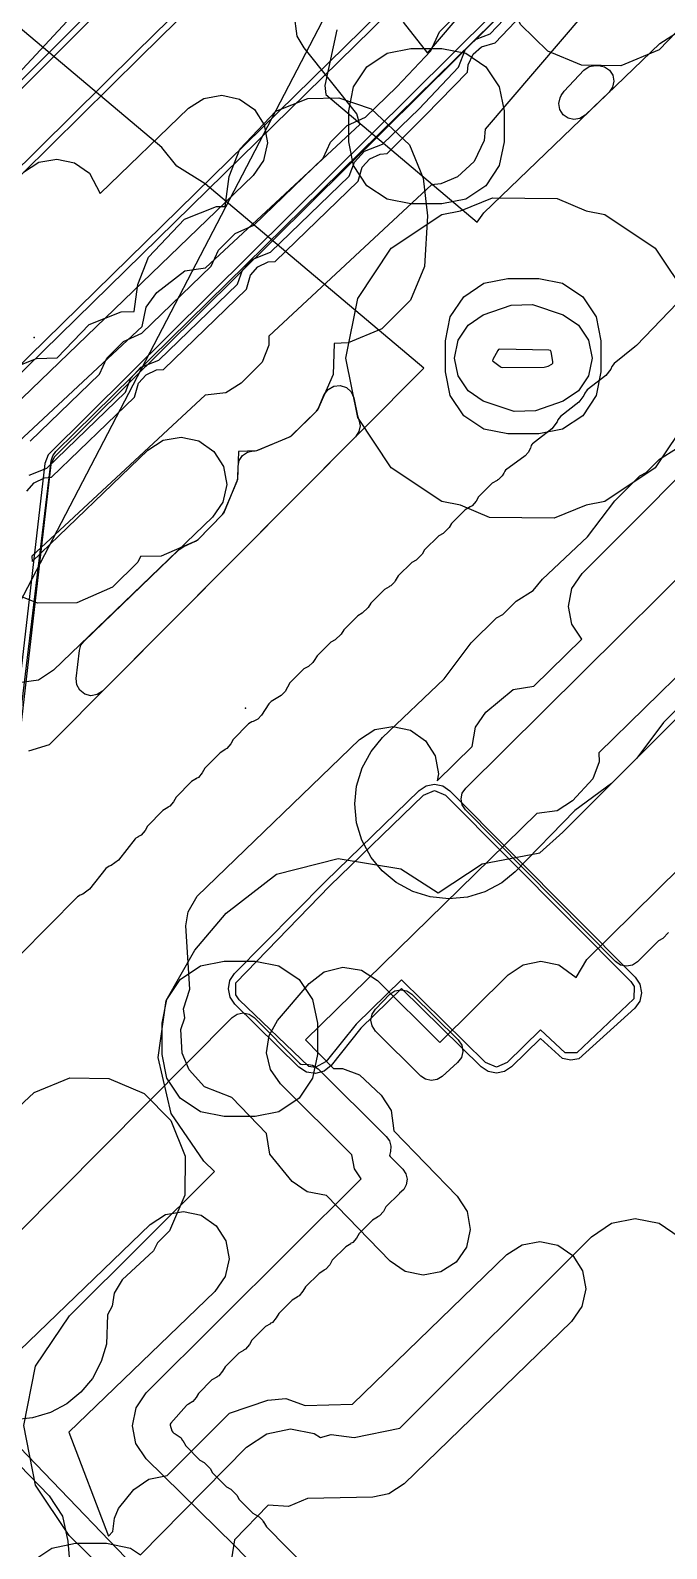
# Model space of a CAD drawing. Header units: metres. Extents: x -2677 to -840, y 169 to 1487.
# Drawn here: x -2494.23 to -2473.74, y 591.24 to 640.11 of the extents above; entities that cross this region are included whole.
import ezdxf

# ---------------------------------------------------------------- set-up
doc = ezdxf.new("R2010")
doc.units = ezdxf.units.M
for name, color, linetype in [('AI_GREENING_ALLOWED_ZONE', 4, 'Continuous'), ('AI_GREENING_EXCLUSIONS', 1, 'Continuous'), ('AI_GREENING_LAWN', 82, 'Continuous'), ('AI_GREENING_REJECTED', 6, 'Continuous')]:
    doc.layers.add(name, color=color, linetype=linetype)

msp = doc.modelspace()

# ---------------------------------------------------------------- linework, layer by layer
at = {"layer": 'AI_GREENING_ALLOWED_ZONE'}
for points in [[(-2476.368, 637.377), (-2476.533, 637.271), (-2476.726, 637.237), (-2476.917, 637.28), (-2477.077, 637.393), (-2477.181, 637.559), (-2477.214, 637.752), (-2477.17, 637.943), (-2477.137, 638.016), (-2477.044, 638.155), (-2476.407, 638.827), (-2476.238, 638.944), (-2476.037, 638.983), (-2475.934, 638.982), (-2475.743, 638.941), (-2475.582, 638.83), (-2475.476, 638.666), (-2475.441, 638.473), (-2475.482, 638.282), (-2475.594, 638.121), (-2476.368, 637.377)], [(-2484.766, 628.385), (-2484.644, 628.556), (-2484.462, 628.662), (-2484.254, 628.684), (-2484.054, 628.618), (-2483.9, 628.477), (-2483.816, 628.284), (-2483.7, 627.699), (-2483.649, 627.576), (-2483.611, 627.385), (-2483.649, 627.194), (-2483.757, 627.032), (-2491.904, 618.843), (-2492.075, 618.731), (-2492.277, 618.696), (-2492.475, 618.745), (-2492.638, 618.87), (-2492.736, 619.05), (-2492.755, 619.253), (-2492.651, 620.153), (-2492.602, 620.317), (-2492.501, 620.456), (-2489.437, 623.405), (-2489.289, 623.503), (-2488.907, 623.669), (-2488.828, 623.723), (-2488.04, 624.531), (-2487.989, 624.609), (-2487.572, 625.605), (-2487.553, 625.695), (-2487.543, 626.086), (-2487.503, 626.27), (-2487.398, 626.427), (-2487.242, 626.533), (-2487.058, 626.574), (-2486.989, 626.576), (-2486.9, 626.595), (-2485.903, 627.012), (-2485.825, 627.063), (-2485.017, 627.851), (-2484.963, 627.93), (-2484.766, 628.385)]]:
    msp.add_lwpolyline(points, close=True, dxfattribs=at)
at = {"layer": 'AI_GREENING_EXCLUSIONS'}
for points in [[(-2323.438, 805.27), (-2444.303, 685.169), (-2479.305, 650.527), (-2479.63, 650.389), (-2490.819, 639.404), (-2503.252, 627.125), (-2507.692, 622.565), (-2528.797, 601.98), (-2530.636, 599.978), (-2532.108, 598.239), (-2532.793, 597.301), (-2534.473, 594.125), (-2535.376, 591.915)], [(-2323.297, 805.128), (-2444.162, 685.027), (-2479.164, 650.385), (-2479.529, 650.209), (-2490.678, 639.262), (-2503.11, 626.984), (-2507.552, 622.422), (-2528.654, 601.84), (-2530.486, 599.846), (-2531.951, 598.115), (-2532.623, 597.195), (-2534.292, 594.04), (-2535.187, 591.848)], [(-2535.153, 597.45), (-2534.2, 598.912), (-2533.146, 600.307), (-2529.816, 603.987), (-2516.889, 616.872), (-2505.978, 627.323), (-2496.489, 636.546), (-2487.59, 645.453), (-2489.453, 647.289), (-2489.769, 647.8), (-2489.886, 648.375), (-2489.798, 648.959), (-2489.556, 649.434), (-2487.714, 651.694), (-2487.811, 651.985), (-2487.777, 652.267), (-2487.633, 652.513), (-2485.117, 655.269), (-2484.698, 655.515), (-2484.164, 655.638), (-2483.676, 655.598), (-2483.052, 655.312), (-2480.45, 652.687), (-2467.387, 665.261)], [(-2534.979, 597.352), (-2534.032, 598.803), (-2532.987, 600.186), (-2529.675, 603.845), (-2516.748, 616.73), (-2505.839, 627.179), (-2496.349, 636.404), (-2487.304, 645.457), (-2489.291, 647.406), (-2489.577, 647.854), (-2489.686, 648.36), (-2489.616, 648.876), (-2489.401, 649.308), (-2487.457, 651.692), (-2487.611, 652.002), (-2487.485, 652.379), (-2484.983, 655.121), (-2484.442, 655.391), (-2484.037, 655.441), (-2483.537, 655.349), (-2483.022, 655.027), (-2480.454, 652.405), (-2467.247, 665.118)], [(-2467.658, 652.234), (-2493.655, 626.45), (-2493.764, 626.173), (-2495.699, 609.503), (-2495.323, 608.538), (-2495.473, 608.184), (-2497.367, 606.325), (-2497.739, 606.182), (-2498.097, 606.357), (-2498.214, 606.738), (-2496.481, 622.211), (-2496.7, 622.027), (-2497.05, 621.995), (-2497.542, 622.311), (-2503.047, 617.132), (-2510.413, 609.751), (-2510.787, 609.605), (-2511.147, 609.78), (-2511.466, 610.689), (-2511.566, 611.287), (-2511.49, 611.961), (-2511.131, 612.705), (-2510.216, 613.734), (-2470.014, 653.113)], [(-2510.355, 613.878), (-2470.166, 653.245)], [(-2467.569, 652.04), (-2493.459, 626.369), (-2493.566, 626.141), (-2495.495, 609.521)], [(-2479.419, 650.815), (-2499.204, 612.818), (-2498.894, 612.335), (-2498.748, 611.569), (-2498.773, 611.272), (-2499.024, 610.572), (-2499.285, 610.126), (-2499.804, 609.543), (-2500.132, 609.385), (-2501.127, 608.406), (-2501.846, 607.86), (-2521.126, 573.199)], [(-2479.419, 650.815), (-2499.204, 612.818), (-2498.894, 612.335), (-2498.748, 611.569), (-2498.773, 611.272), (-2499.024, 610.572), (-2499.285, 610.126), (-2499.804, 609.543), (-2500.132, 609.385), (-2501.127, 608.406), (-2501.846, 607.86), (-2521.126, 573.199)], [(-2473.131, 640.364), (-2473.986, 639.487), (-2475.218, 638.972), (-2476.487, 638.989), (-2477.571, 639.442), (-2478.448, 640.297), (-2478.963, 641.529), (-2479.078, 643.619), (-2478.961, 644.346), (-2478.622, 645.221), (-2477.363, 646.5), (-2476.432, 646.85), (-2475.692, 646.87), (-2475.619, 647.929), (-2475.23, 649.027), (-2474.07, 650.249), (-2474.07, 650.249), (-2473.04, 650.656)], [(-2482.23, 640.369), (-2481.439, 639.379), (-2473.78, 648.334)], [(-2471.51, 646.373), (-2479.588, 636.928), (-2479.621, 636.565), (-2479.937, 635.889), (-2480.476, 635.394), (-2481.018, 635.168), (-2481.309, 635.135), (-2486.551, 630.267), (-2486.548, 629.979), (-2486.766, 629.436), (-2487.44, 628.75), (-2487.939, 628.443), (-2488.595, 628.368), (-2494.177, 623.185), (-2494.167, 623.016), (-2490.442, 626.601), (-2489.95, 626.917), (-2489.374, 627.02), (-2488.802, 626.895), (-2488.321, 626.56), (-2488.006, 626.068), (-2487.902, 625.492), (-2488.028, 624.92), (-2488.362, 624.439), (-2493.478, 619.515), (-2493.971, 619.199), (-2494.671, 619.103)], [(-2494.28, 616.923), (-2493.616, 617.122), (-2481.558, 629.242), (-2488.601, 635.169), (-2489.509, 635.737), (-2489.991, 636.339), (-2498.706, 643.675)], [(-2494.347, 625.277), (-2494.104, 625.545), (-2493.772, 625.705), (-2493.544, 625.724), (-2490.871, 628.304), (-2490.746, 628.752), (-2490.503, 629.021), (-2490.171, 629.18), (-2489.943, 629.2), (-2487.271, 631.779), (-2487.146, 632.227), (-2486.903, 632.496), (-2486.571, 632.655), (-2486.343, 632.675), (-2483.67, 635.254), (-2483.545, 635.702), (-2483.302, 635.971), (-2482.97, 636.13), (-2482.742, 636.15), (-2481.502, 637.376), (-2480.152, 638.77), (-2480.132, 639.006), (-2479.973, 639.339), (-2479.705, 639.581), (-2479.265, 639.707), (-2476.71, 642.402)], [(-2494.272, 625.794), (-2493.698, 626.018), (-2491.165, 628.465), (-2490.995, 628.92), (-2490.671, 629.269), (-2490.097, 629.494), (-2487.564, 631.94), (-2487.394, 632.395), (-2487.071, 632.745), (-2486.497, 632.969), (-2483.964, 635.415), (-2483.794, 635.87), (-2483.47, 636.22), (-2482.896, 636.444), (-2481.715, 637.587), (-2480.446, 638.922), (-2480.222, 639.506), (-2479.872, 639.83), (-2479.429, 639.998), (-2477.004, 642.554)], [(-2535.266, 597.842), (-2534.14, 599.511), (-2532.806, 601.178), (-2530.497, 603.731), (-2513.654, 620.521), (-2510.695, 623.088), (-2494.624, 638.708), (-2492.475, 641.015)], [(-2496.051, 625.538), (-2490.626, 630.577), (-2490.499, 631.199), (-2490.156, 631.674), (-2489.259, 632.373), (-2488.593, 632.464), (-2483.622, 637.081), (-2483.713, 637.419), (-2485.417, 639.552), (-2485.634, 639.922), (-2485.735, 640.654)], [(-2494.235, 626.893), (-2492.005, 629.045), (-2491.77, 629.558), (-2491.23, 630.098), (-2490.635, 630.368), (-2488.405, 632.52), (-2488.17, 633.033), (-2487.63, 633.574), (-2487.034, 633.843), (-2484.804, 635.995), (-2484.569, 636.509), (-2484.029, 637.049), (-2483.434, 637.318), (-2482.425, 638.291), (-2481.33, 639.447), (-2481.051, 640.065), (-2480.511, 640.605)], [(-2484.358, 640.127), (-2484.747, 638.331), (-2484.717, 638.043), (-2479.839, 633.938), (-2479.633, 634.234), (-2473.967, 639.688), (-2473.31, 640.109)], [(-2494.448, 635.548), (-2493.956, 635.865), (-2493.38, 635.969), (-2492.808, 635.845), (-2492.327, 635.512), (-2491.981, 634.859), (-2489.132, 637.602), (-2488.64, 637.917), (-2488.064, 638.021), (-2487.492, 637.895), (-2487.011, 637.561), (-2486.696, 637.068), (-2486.592, 636.492), (-2486.718, 635.92), (-2487.052, 635.44), (-2496.587, 626.262)], [(-2495.056, 629.143), (-2494.026, 629.55), (-2493.36, 629.568), (-2492.338, 630.644), (-2491.308, 631.051), (-2491.308, 631.051), (-2490.891, 631.062), (-2490.767, 631.934), (-2490.428, 632.809), (-2489.268, 634.031), (-2488.238, 634.438), (-2487.952, 634.446), (-2487.824, 635.408), (-2487.485, 636.283), (-2486.325, 637.505), (-2485.295, 637.912), (-2484.301, 637.939), (-2483.251, 637.587), (-2482.027, 636.428), (-2481.58, 635.353), (-2481.447, 634.136), (-2481.541, 632.51), (-2481.994, 631.426), (-2482.916, 630.504), (-2484, 630.051), (-2484.451, 630.034), (-2484.484, 629.036), (-2484.982, 627.885), (-2485.859, 627.03), (-2486.943, 626.577), (-2487.532, 626.56), (-2487.554, 625.649), (-2488.007, 624.565), (-2488.862, 623.688), (-2490.013, 623.19), (-2490.679, 623.173), (-2490.77, 622.997), (-2491.58, 622.187), (-2492.731, 621.689), (-2494, 621.672), (-2495.165, 622.142)], [(-2468.57, 624.04), (-2475.925, 616.854), (-2475.914, 616.565), (-2476.119, 616.017), (-2476.776, 615.314), (-2477.266, 614.995), (-2477.92, 614.904), (-2485.372, 607.624), (-2484.468, 606.692), (-2484.18, 606.701), (-2483.632, 606.494), (-2482.932, 605.835), (-2482.614, 605.344), (-2482.526, 604.689), (-2480.487, 602.587), (-2480.169, 602.096), (-2480.064, 601.52), (-2480.187, 600.948), (-2480.519, 600.466), (-2481.011, 600.149), (-2481.587, 600.043), (-2482.159, 600.166), (-2482.64, 600.499), (-2484.69, 602.611), (-2485.315, 602.725), (-2485.796, 603.057), (-2486.515, 603.938), (-2486.621, 604.602), (-2487.745, 605.762), (-2488.625, 606.111), (-2489.12, 606.65), (-2489.346, 607.192), (-2489.379, 607.949), (-2489.255, 608.33), (-2489.296, 608.617), (-2489.098, 609.252), (-2489.228, 611.287), (-2489.149, 611.74), (-2488.857, 612.247), (-2483.627, 617.289), (-2483.134, 617.604), (-2482.558, 617.708), (-2481.986, 617.582), (-2481.506, 617.248), (-2481.19, 616.755), (-2481.087, 616.179), (-2481.136, 615.957), (-2480.006, 617.06), (-2479.895, 617.686), (-2479.564, 618.168), (-2478.686, 618.89), (-2478.022, 618.998), (-2476.471, 620.514), (-2476.791, 620.994), (-2476.905, 621.568), (-2476.791, 622.142), (-2476.466, 622.629), (-2471.481, 627.616)], [(-2472.082, 619.572), (-2473.839, 617.831), (-2474.705, 616.684), (-2475.516, 615.874), (-2476.7, 614.998), (-2478.618, 613.028), (-2479.051, 612.671), (-2479.594, 612.382), (-2480.15, 612.214), (-2480.759, 612.157), (-2481.353, 612.218), (-2481.919, 612.392), (-2482.449, 612.679), (-2482.903, 613.055), (-2483.26, 613.49), (-2483.557, 614.044), (-2483.725, 614.601), (-2483.783, 615.211), (-2483.725, 615.789), (-2483.544, 616.378), (-2483.544, 616.378), (-2483.26, 616.9), (-2482.889, 617.348), (-2480.907, 619.238), (-2480.034, 620.392), (-2479.223, 621.202), (-2479.018, 621.308), (-2478.59, 621.736), (-2478.039, 622.078), (-2477.739, 622.45), (-2476.289, 623.813), (-2475.416, 624.967), (-2474.606, 625.777), (-2474.401, 625.883), (-2473.973, 626.311), (-2473.421, 626.653)], [(-2490.142, 588.884), (-2492.984, 591.664), (-2494.065, 593.289), (-2494.443, 595.204), (-2494.058, 597.118), (-2492.969, 598.738), (-2488.304, 603.38), (-2488.645, 603.719), (-2488.645, 603.719), (-2489.696, 605.247), (-2490.118, 607.053), (-2489.852, 608.888), (-2488.936, 610.501), (-2487.922, 611.697), (-2486.307, 612.955), (-2484.323, 613.459), (-2482.303, 613.126), (-2481.1, 612.346), (-2479.681, 613.279), (-2477.825, 613.637), (-2477.086, 614.303), (-2469.473, 621.903)], [(-2482.225, 585.759), (-2487.663, 591.355), (-2490.505, 594.135), (-2490.829, 594.623), (-2490.943, 595.197), (-2490.827, 595.771), (-2490.501, 596.257), (-2483.578, 603.146), (-2483.791, 603.467), (-2483.882, 603.922), (-2483.882, 603.922), (-2486.179, 606.203), (-2486.495, 606.661), (-2486.621, 607.203), (-2486.541, 607.754), (-2486.267, 608.238), (-2485.252, 609.434), (-2484.768, 609.811), (-2484.173, 609.962), (-2483.567, 609.863), (-2483.051, 609.528), (-2481.046, 607.537), (-2478.85, 609.716), (-2478.363, 610.037), (-2477.79, 610.148), (-2477.219, 610.031), (-2476.656, 609.626), (-2476.31, 610.208), (-2468.031, 618.369)], [(-2495.595, 604.535), (-2494.105, 605.926), (-2492.954, 606.393), (-2491.698, 606.379), (-2490.559, 605.889), (-2489.711, 605.023), (-2489.245, 603.871), (-2489.258, 602.616), (-2489.749, 601.476), (-2490.136, 601.09), (-2490.266, 600.827), (-2491.268, 599.893), (-2491.534, 599.47), (-2491.597, 599.048), (-2491.743, 598.765), (-2491.772, 597.82), (-2491.944, 597.263), (-2492.233, 596.724), (-2492.599, 596.281), (-2493.057, 595.905), (-2493.582, 595.623), (-2494.155, 595.449), (-2494.75, 595.39)], [(-2495.789, 596.463), (-2490.372, 601.678), (-2489.879, 601.994), (-2489.303, 602.097), (-2488.731, 601.972), (-2488.251, 601.637), (-2487.935, 601.145), (-2487.832, 600.568), (-2487.957, 599.997), (-2488.291, 599.516), (-2492.993, 594.991), (-2491.713, 591.648), (-2491.573, 591.793), (-2491.521, 592.226), (-2491.395, 592.531), (-2490.901, 593.15), (-2490.419, 593.483), (-2489.821, 593.602), (-2487.812, 595.602), (-2486.585, 596.02), (-2486.002, 596.077), (-2485.376, 595.853), (-2483.861, 595.888), (-2478.888, 600.707), (-2478.397, 601.024), (-2477.821, 601.129), (-2477.249, 601.006), (-2476.767, 600.673), (-2476.45, 600.182), (-2476.345, 599.606), (-2476.468, 599.034), (-2476.801, 598.552), (-2482.195, 593.325), (-2482.687, 593.007), (-2483.204, 592.902), (-2485.307, 592.854), (-2485.922, 592.601), (-2486.57, 592.647), (-2487.66, 591.522), (-2487.757, 590.912)], [(-2494.186, 590.828), (-2493.537, 591.262), (-2492.772, 591.414), (-2491.772, 591.414), (-2491.007, 591.262), (-2490.681, 591.044), (-2487.265, 594.505), (-2486.619, 594.943), (-2485.855, 595.1), (-2485.089, 594.953), (-2484.885, 594.819), (-2484.549, 594.913), (-2483.802, 594.822), (-2482.328, 595.118), (-2476.165, 601.284), (-2475.517, 601.717), (-2474.751, 601.87), (-2473.986, 601.718), (-2473.337, 601.284)], [(-2495.537, 594.907), (-2493.621, 592.942), (-2493.196, 592.288), (-2493.017, 591.48), (-2492.961, 590.701)]]:
    msp.add_lwpolyline(points, dxfattribs=at)
for points in [[(-2479.564, 635.111), (-2480.213, 634.677), (-2480.978, 634.525), (-2481.978, 634.525), (-2482.743, 634.677), (-2483.392, 635.111), (-2483.826, 635.76), (-2483.978, 636.525), (-2483.978, 637.525), (-2483.826, 638.29), (-2483.392, 638.939), (-2482.743, 639.373), (-2481.978, 639.525), (-2480.978, 639.525), (-2480.213, 639.373), (-2479.564, 638.939), (-2479.13, 638.29), (-2478.978, 637.525), (-2478.978, 636.525), (-2479.13, 635.76), (-2479.564, 635.111)], [(-2482.607, 633.1), (-2480.984, 634.183), (-2480.381, 634.303), (-2479.346, 634.715), (-2477.27, 634.695), (-2476.333, 634.303), (-2475.73, 634.183), (-2474.107, 633.1), (-2473.024, 631.477), (-2472.643, 629.564), (-2473.024, 627.651), (-2474.107, 626.028), (-2475.73, 624.945), (-2476.333, 624.825), (-2477.368, 624.413), (-2479.444, 624.433), (-2480.381, 624.825), (-2480.984, 624.945), (-2482.607, 626.028), (-2483.69, 627.651), (-2484.071, 629.564), (-2483.69, 631.477), (-2482.607, 633.1)], [(-2477.095, 627.273), (-2477.86, 627.121), (-2478.86, 627.121), (-2479.625, 627.273), (-2480.274, 627.707), (-2480.708, 628.356), (-2480.86, 629.121), (-2480.86, 630.121), (-2480.708, 630.886), (-2480.274, 631.535), (-2479.625, 631.969), (-2478.86, 632.121), (-2477.86, 632.121), (-2477.095, 631.969), (-2476.446, 631.535), (-2476.012, 630.886), (-2475.86, 630.121), (-2475.86, 629.121), (-2476.012, 628.356), (-2476.446, 627.707), (-2477.095, 627.273)], [(-2478.06, 631.284), (-2477.069, 630.95), (-2476.582, 630.625), (-2476.257, 630.138), (-2476.143, 629.564), (-2476.257, 628.99), (-2476.582, 628.503), (-2477.069, 628.178), (-2477.963, 627.863), (-2478.654, 627.844), (-2479.645, 628.178), (-2480.132, 628.503), (-2480.457, 628.99), (-2480.571, 629.564), (-2480.457, 630.138), (-2480.132, 630.625), (-2479.645, 630.95), (-2478.751, 631.265), (-2478.06, 631.284)], [(-2477.093, 607.019), (-2477.803, 607.66), (-2478.733, 606.745), (-2478.959, 606.596), (-2479.225, 606.543), (-2479.49, 606.596), (-2479.716, 606.746), (-2482.276, 609.275), (-2483.588, 607.993), (-2484.545, 606.796), (-2484.77, 606.612), (-2485.051, 606.535), (-2485.338, 606.578), (-2485.583, 606.735), (-2487.646, 608.769), (-2487.799, 608.995), (-2487.854, 609.263), (-2487.803, 609.531), (-2487.653, 609.759), (-2484.729, 612.72), (-2481.715, 615.641), (-2481.487, 615.792), (-2481.219, 615.844), (-2480.952, 615.79), (-2480.726, 615.638), (-2474.756, 609.638), (-2474.603, 609.406), (-2474.552, 609.133), (-2474.611, 608.862), (-2474.771, 608.635), (-2476.565, 607.011), (-2476.83, 606.964), (-2477.093, 607.019)], [(-2478.873, 606.887), (-2479.225, 606.743), (-2479.576, 606.888), (-2482.275, 609.555), (-2483.737, 608.128), (-2484.701, 606.921), (-2485.063, 606.734), (-2485.268, 606.765), (-2487.506, 608.911), (-2487.615, 609.073), (-2487.618, 609.456), (-2484.586, 612.579), (-2481.574, 615.499), (-2481.22, 615.644), (-2480.867, 615.496), (-2474.898, 609.497), (-2474.788, 609.331), (-2474.794, 608.943), (-2476.638, 607.198), (-2477.015, 607.204), (-2477.802, 607.942), (-2478.873, 606.887)], [(-2485.575, 605.738), (-2486.224, 605.304), (-2486.989, 605.152), (-2487.989, 605.152), (-2488.754, 605.304), (-2489.403, 605.738), (-2489.837, 606.387), (-2489.989, 607.152), (-2489.989, 608.152), (-2489.837, 608.917), (-2489.403, 609.566), (-2488.754, 610), (-2487.989, 610.152), (-2486.989, 610.152), (-2486.224, 610), (-2485.575, 609.566), (-2485.141, 608.917), (-2484.989, 608.152), (-2484.989, 607.152), (-2485.141, 606.387), (-2485.575, 605.738)]]:
    msp.add_lwpolyline(points, close=True, dxfattribs=at)
at = {"layer": 'AI_GREENING_LAWN'}
for points in [[(-2495.434, 610.745), (-2493.557, 626.26), (-2493.509, 626.42), (-2493.509, 626.42), (-2493.411, 626.556), (-2467.095, 652.416)], [(-2471.565, 633.241), (-2474.711, 629.966), (-2474.762, 629.919), (-2475.433, 629.39), (-2475.507, 629.293), (-2475.545, 629.204), (-2475.698, 629.005), (-2476.299, 628.536), (-2476.376, 628.433), (-2476.407, 628.356), (-2476.566, 628.144), (-2477.164, 627.683), (-2477.244, 627.573), (-2477.268, 627.508), (-2477.434, 627.283), (-2478.059, 626.806), (-2478.084, 626.781), (-2478.1, 626.749), (-2478.13, 626.66), (-2478.199, 626.528), (-2478.303, 626.421), (-2478.926, 625.952), (-2478.952, 625.925), (-2478.986, 625.856), (-2478.989, 625.858), (-2479.035, 625.767), (-2479.151, 625.653), (-2479.201, 625.629), (-2479.2, 625.626), (-2479.357, 625.534), (-2479.797, 625.099), (-2479.879, 624.955), (-2480.003, 624.812), (-2480.072, 624.776), (-2480.068, 624.771), (-2480.226, 624.678), (-2480.666, 624.243), (-2480.745, 624.104), (-2480.936, 623.916), (-2481.077, 623.838), (-2481.534, 623.387), (-2481.614, 623.248), (-2481.805, 623.06), (-2481.945, 622.982), (-2482.387, 622.549), (-2482.482, 622.393), (-2482.484, 622.395), (-2482.509, 622.345), (-2482.625, 622.23), (-2482.675, 622.206), (-2482.674, 622.204), (-2482.831, 622.111), (-2483.271, 621.676), (-2483.351, 621.537), (-2483.542, 621.349), (-2483.682, 621.271), (-2484.139, 620.82), (-2484.22, 620.681), (-2484.411, 620.493), (-2484.551, 620.415), (-2484.992, 619.982), (-2485.087, 619.826), (-2485.093, 619.83), (-2485.129, 619.762), (-2485.274, 619.64), (-2485.419, 619.56), (-2485.877, 619.109), (-2485.954, 618.975), (-2486.02, 618.834), (-2486.158, 618.706), (-2486.472, 618.508), (-2486.547, 618.434), (-2486.786, 618.069), (-2486.904, 617.943), (-2487.058, 617.865), (-2487.097, 617.853), (-2487.2, 617.791), (-2487.696, 617.287), (-2487.777, 617.143), (-2487.899, 616.998), (-2487.967, 616.961), (-2487.963, 616.956), (-2488.12, 616.861), (-2488.616, 616.358), (-2488.697, 616.214), (-2488.819, 616.068), (-2488.887, 616.032), (-2488.883, 616.027), (-2489.039, 615.932), (-2489.536, 615.429), (-2489.616, 615.284), (-2489.739, 615.139), (-2489.807, 615.103), (-2489.803, 615.097), (-2489.959, 615.003), (-2490.456, 614.499), (-2490.536, 614.355), (-2490.659, 614.21), (-2490.767, 614.152), (-2490.764, 614.146), (-2490.832, 614.113), (-2490.859, 614.087), (-2491.393, 613.399), (-2491.629, 613.231), (-2491.686, 613.212), (-2491.801, 613.131), (-2492.322, 612.47), (-2492.536, 612.313), (-2492.626, 612.278), (-2492.713, 612.221), (-2494.582, 610.333)], [(-2473.68, 611.069), (-2473.87, 610.88), (-2474.01, 610.801), (-2474.681, 610.133), (-2474.844, 610.025), (-2475.036, 609.988), (-2475.227, 610.027), (-2475.389, 610.136), (-2480.216, 615.017), (-2480.324, 615.18), (-2480.361, 615.371), (-2480.322, 615.562), (-2480.212, 615.724), (-2468.929, 626.9)], [(-2494.666, 601.359), (-2487.731, 608.338), (-2487.568, 608.447), (-2487.376, 608.486), (-2487.184, 608.447), (-2487.021, 608.337), (-2485.563, 606.865), (-2485.522, 606.838), (-2485.474, 606.83), (-2485.342, 606.836), (-2485.14, 606.802), (-2484.967, 606.691), (-2482.768, 604.507), (-2482.668, 604.366), (-2482.623, 604.199), (-2482.637, 604.027), (-2482.659, 603.94), (-2482.662, 603.901), (-2482.64, 603.868), (-2482.241, 603.457), (-2482.141, 603.308), (-2482.1, 603.134), (-2482.124, 602.956), (-2482.208, 602.797), (-2482.343, 602.679), (-2482.347, 602.677), (-2482.783, 602.242), (-2482.864, 602.098), (-2482.988, 601.954), (-2483.056, 601.918), (-2483.053, 601.913), (-2483.21, 601.819), (-2483.645, 601.384), (-2483.727, 601.24), (-2483.85, 601.096), (-2483.918, 601.06), (-2483.915, 601.055), (-2484.072, 600.961), (-2484.507, 600.526), (-2484.589, 600.382), (-2484.712, 600.238), (-2484.78, 600.202), (-2484.777, 600.197), (-2484.934, 600.103), (-2485.369, 599.668), (-2485.451, 599.525), (-2485.574, 599.38), (-2485.642, 599.345), (-2485.639, 599.339), (-2485.796, 599.245), (-2486.232, 598.81), (-2486.313, 598.667), (-2486.437, 598.522), (-2486.505, 598.487), (-2486.501, 598.481), (-2486.658, 598.388), (-2487.094, 597.953), (-2487.175, 597.809), (-2487.299, 597.664), (-2487.367, 597.629), (-2487.363, 597.623), (-2487.52, 597.53), (-2487.956, 597.095), (-2488.037, 596.951), (-2488.161, 596.807), (-2488.229, 596.771), (-2488.226, 596.765), (-2488.382, 596.672), (-2488.818, 596.237), (-2488.893, 596.104), (-2488.997, 595.976), (-2489.138, 595.889), (-2489.176, 595.873), (-2489.204, 595.85), (-2489.708, 595.285), (-2489.729, 595.252), (-2489.724, 595.212), (-2489.671, 595.035), (-2489.646, 594.991), (-2489.604, 594.961), (-2489.561, 594.943), (-2489.375, 594.807), (-2489.328, 594.716), (-2489.318, 594.721), (-2489.22, 594.547), (-2488.769, 594.095), (-2488.769, 594.095), (-2488.629, 594.016), (-2488.44, 593.826), (-2488.361, 593.686), (-2487.91, 593.234), (-2487.77, 593.154), (-2487.581, 592.964), (-2487.503, 592.825), (-2487.069, 592.388), (-2486.912, 592.294), (-2486.914, 592.291), (-2486.864, 592.267), (-2486.749, 592.151), (-2486.723, 592.1), (-2486.721, 592.101), (-2486.629, 591.946), (-2485.292, 590.591)], [(-2489.847, 589.583), (-2494.834, 594.774)]]:
    msp.add_lwpolyline(points, dxfattribs=at)
for points in [[(-2477.465, 629.758), (-2477.485, 629.803), (-2477.533, 629.815), (-2479.112, 629.85), (-2479.154, 629.843), (-2479.18, 629.81), (-2479.337, 629.516), (-2479.349, 629.479), (-2479.322, 629.45), (-2479.103, 629.288), (-2479.069, 629.27), (-2479.031, 629.264), (-2477.681, 629.265), (-2477.555, 629.3), (-2477.438, 629.371), (-2477.404, 629.402), (-2477.404, 629.448), (-2477.465, 629.758)], [(-2483.118, 607.903), (-2483.227, 608.065), (-2483.265, 608.255), (-2483.228, 608.447), (-2483.121, 608.609), (-2482.652, 609.084), (-2482.491, 609.193), (-2482.299, 609.233), (-2482.108, 609.196), (-2481.945, 609.088), (-2480.454, 607.615), (-2480.342, 607.447), (-2480.305, 607.247), (-2480.351, 607.05), (-2480.471, 606.887), (-2480.973, 606.437), (-2481.134, 606.34), (-2481.319, 606.31), (-2481.503, 606.35), (-2481.659, 606.455), (-2483.118, 607.903)]]:
    msp.add_lwpolyline(points, close=True, dxfattribs=at)
at = {"layer": 'AI_GREENING_REJECTED'}
for p in [(-2494.11, 630.23), (-2487.3, 618.29)]:
    msp.add_point(p, dxfattribs=at)

doc.saveas('drawing.dxf')
